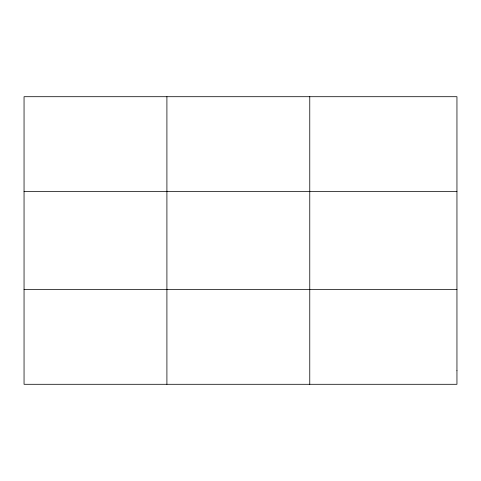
<?xml version="1.0" encoding="UTF-8"?>
<svg xmlns="http://www.w3.org/2000/svg" width="481" height="481" viewBox="0 0 481 481"><rect width="100%" height="100%" fill="white"/><g stroke="black" fill="none" stroke-linecap="round" stroke-linejoin="round"><path stroke-width="0.72" d="M166.907 96.705L166.907 384.295M309.764 96.705L309.764 384.295M24.05 191.612L456.95 191.612M24.05 289.388L456.95 289.388M456.95 370.737L456.95 384.295L24.05 384.295L24.05 96.705L456.95 96.705L456.95 370.737"/></g></svg>
